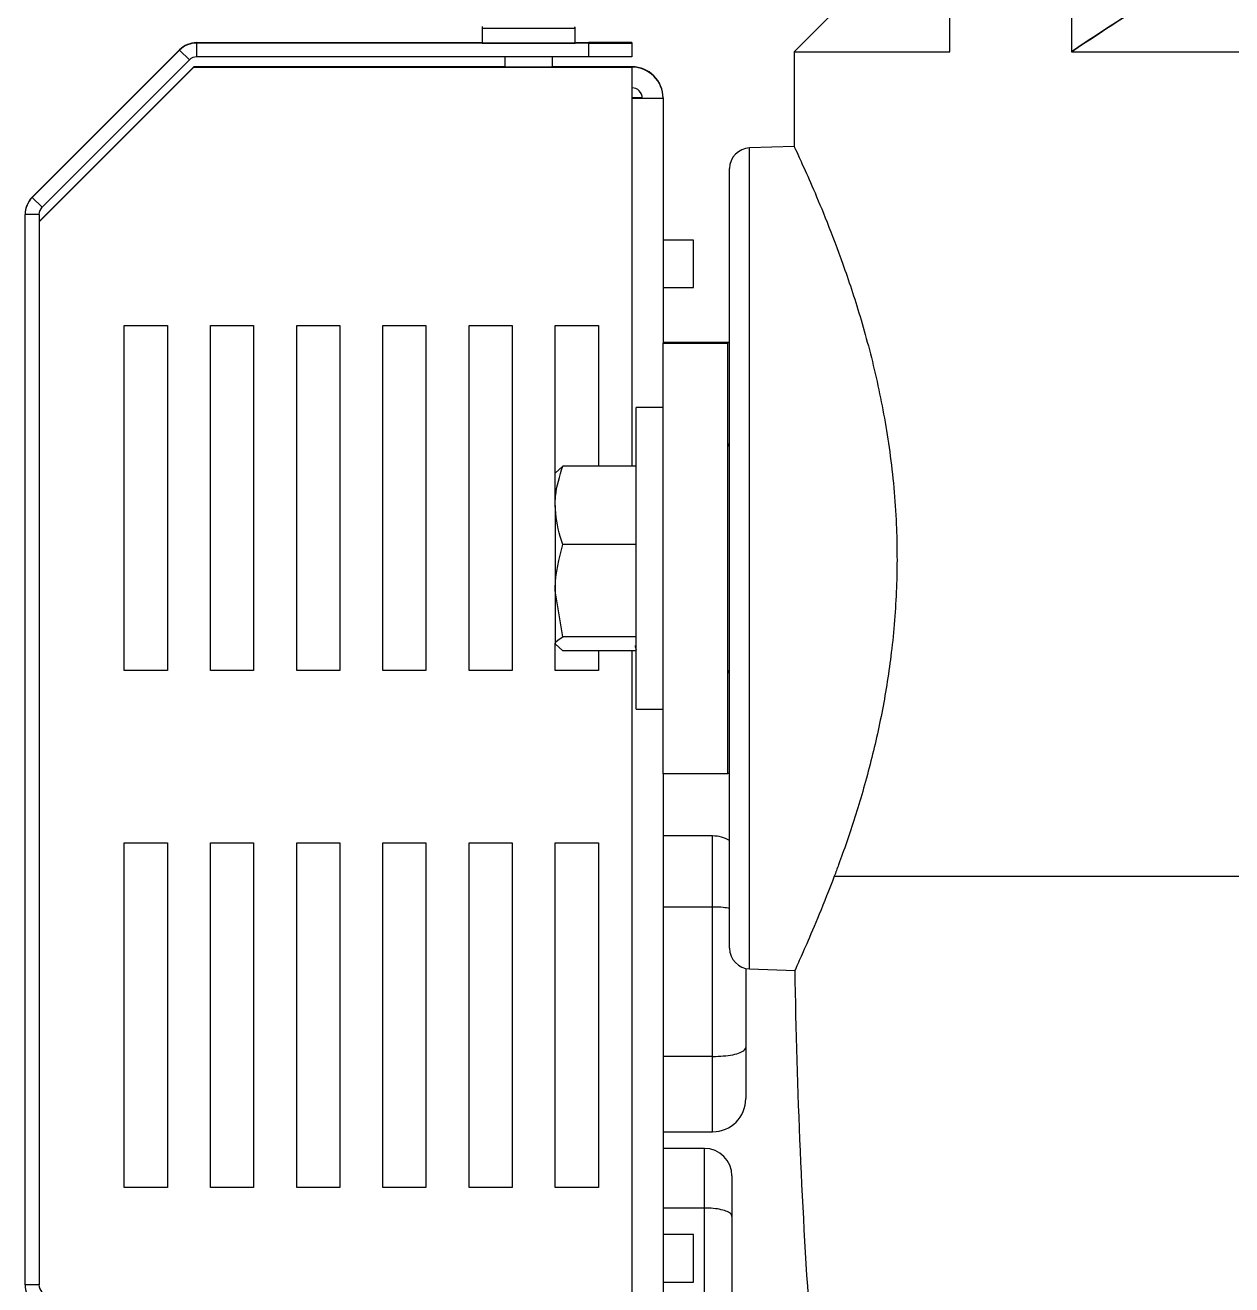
# Model space of a CAD drawing. Extents: x 12.3 to 108.7, y 1.1 to 80.4.
# Drawn here: x 42.902 to 46.401, y 5.888 to 9.542 of the extents above; entities that cross this region are included whole.
import ezdxf

# ---------------------------------------------------------------- set-up
doc = ezdxf.new("R2010")
doc.units = 0
doc.header["$MEASUREMENT"] = 0
doc.layers.add('OBJECT', color=7, linetype='CONTINUOUS')

msp = doc.modelspace()

# ---------------------------------------------------------------- linework, layer by layer
at = {"layer": 'OBJECT'}
for p, q in [((45.5838, 9.4653), (45.5838, 10.3862)), ((45.9362, 10.1257), (45.9362, 9.4653)), ((45.4868, 9.8203), (45.1318, 9.4653)), ((44.2266, 9.535), (44.2266, 9.534)), ((44.2266, 9.534), (44.2266, 9.4906)), ((44.2266, 9.534), (44.4966, 9.534)), ((44.4966, 9.534), (44.4966, 9.535)), ((44.4966, 9.4906), (44.4966, 9.534)), ((42.9221, 9.0438), (43.3495, 9.4712)), ((42.9221, 9.0426), (43.3495, 9.4701)), ((43.3495, 9.4712), (43.3495, 9.4701)), ((43.3778, 9.4418), (43.3495, 9.4701)), ((43.399, 9.4917), (43.399, 9.4906)), ((43.399, 9.4917), (44.2266, 9.4917)), ((43.399, 9.4506), (43.399, 9.4906)), ((44.5366, 9.4906), (43.399, 9.4906)), ((43.5216, 9.4917), (43.6466, 9.4917)), ((43.5216, 9.4915), (43.5216, 9.4917)), ((43.6466, 9.4915), (43.5216, 9.4915)), ((43.5216, 9.4914), (43.6466, 9.4914)), ((43.5216, 9.4912), (43.5216, 9.4914)), ((43.6466, 9.4912), (43.5216, 9.4912)), ((43.5216, 9.4911), (43.6466, 9.4911)), ((43.5216, 9.4909), (43.5216, 9.4911)), ((43.6466, 9.4909), (43.5216, 9.4909)), ((43.5216, 9.4908), (43.6466, 9.4908)), ((43.5216, 9.4906), (43.5216, 9.4908)), ((43.6466, 9.4906), (43.5216, 9.4906)), ((43.6466, 9.4917), (43.6466, 9.4915)), ((43.6466, 9.4914), (43.6466, 9.4912)), ((43.6466, 9.4911), (43.6466, 9.4909)), ((43.6466, 9.4908), (43.6466, 9.4906)), ((43.8266, 9.4917), (43.9516, 9.4917)), ((43.8266, 9.4915), (43.8266, 9.4917)), ((43.9516, 9.4915), (43.8266, 9.4915)), ((43.8266, 9.4912), (43.8266, 9.4914)), ((43.8266, 9.4914), (43.9516, 9.4914)), ((43.9516, 9.4912), (43.8266, 9.4912)), ((43.8266, 9.4911), (43.9516, 9.4911)), ((43.8266, 9.4909), (43.8266, 9.4911)), ((43.9516, 9.4909), (43.8266, 9.4909)), ((43.8266, 9.4908), (43.9516, 9.4908)), ((43.8266, 9.4906), (43.8266, 9.4908)), ((43.9516, 9.4906), (43.8266, 9.4906)), ((43.9516, 9.4917), (43.9516, 9.4915)), ((43.9516, 9.4914), (43.9516, 9.4912)), ((43.9516, 9.4911), (43.9516, 9.4909)), ((43.9516, 9.4908), (43.9516, 9.4906)), ((44.2266, 9.4906), (44.4966, 9.4906)), ((44.4966, 9.4917), (44.5366, 9.4917)), ((44.6616, 9.4917), (44.5366, 9.4917)), ((44.5366, 9.4906), (44.6616, 9.4906)), ((44.5366, 9.4506), (44.5366, 9.4906)), ((44.6616, 9.4917), (44.6616, 9.4906)), ((44.6616, 9.4906), (44.6616, 9.4506)), ((45.1318, 9.4653), (45.1318, 9.1898)), ((45.1318, 9.4653), (45.5838, 9.4653)), ((45.9362, 9.4653), (47.6968, 9.4653)), ((45.9362, 9.4653), (45.9362, 9.4653)), ((43.3778, 9.4418), (42.9503, 9.0143)), ((44.5366, 9.4506), (43.399, 9.4506)), ((44.2926, 9.4506), (44.2926, 9.4206)), ((44.4306, 9.4206), (44.4306, 9.4506)), ((44.6616, 9.4506), (44.5366, 9.4506)), ((42.9416, 8.9725), (43.3907, 9.4217)), ((42.9416, 8.9726), (43.3907, 9.4217)), ((43.3907, 9.4206), (42.9416, 8.9714)), ((43.3907, 9.4206), (42.9416, 8.9714)), ((44.2926, 9.4217), (43.3907, 9.4217)), ((43.3907, 9.4217), (44.2926, 9.4217)), ((43.3907, 9.4217), (43.3907, 9.4217)), ((44.6616, 9.4206), (43.3907, 9.4206)), ((43.3907, 9.4206), (43.3907, 9.4206)), ((43.3907, 9.4206), (44.6616, 9.4206)), ((44.0716, 9.4217), (44.2926, 9.4217)), ((44.0716, 9.4217), (44.0716, 9.4206)), ((44.6616, 9.4206), (44.0716, 9.4206)), ((44.0716, 9.4206), (44.0716, 9.4206)), ((44.4306, 9.4217), (44.6616, 9.4217)), ((44.6616, 9.4217), (44.4306, 9.4217)), ((44.4306, 9.4217), (44.6616, 9.4217)), ((44.6616, 9.4217), (44.6616, 9.4206)), ((44.6616, 9.4217), (44.6616, 9.4217)), ((44.6616, 9.4217), (44.6616, 9.4217)), ((44.6616, 9.4206), (44.6616, 9.3306)), ((44.6616, 9.4206), (44.6616, 9.4206)), ((44.6915, 9.3317), (44.6616, 9.3317)), ((44.6616, 9.3306), (44.6616, 8.2629)), ((44.6916, 9.3306), (44.7516, 9.3306)), ((44.7516, 9.3317), (44.7516, 9.3306)), ((44.7516, 9.3306), (44.7516, 8.6206)), ((45.1322, 9.1907), (45.0026, 9.1862)), ((45.0026, 6.8044), (45.0026, 9.1862)), ((44.9447, 6.8644), (44.9447, 9.1262)), ((42.9221, 9.0438), (42.9221, 9.0426)), ((42.9503, 9.0143), (42.9221, 9.0426)), ((42.9016, 8.9943), (42.9016, 8.9931)), ((42.9416, 8.9931), (42.9016, 8.9931)), ((42.9016, 5.888), (42.9016, 8.9931)), ((42.9416, 8.9931), (42.9416, 5.888)), ((44.8396, 8.919), (44.7516, 8.919)), ((44.8396, 8.85), (44.8396, 8.919)), ((44.8396, 8.781), (44.8396, 8.85)), ((44.7516, 8.781), (44.8396, 8.781)), ((43.1891, 8.6706), (43.3141, 8.6706)), ((43.1891, 7.6706), (43.1891, 8.6706)), ((43.3141, 8.6706), (43.3141, 7.6706)), ((43.4391, 8.6706), (43.5641, 8.6706)), ((43.4391, 7.6706), (43.4391, 8.6706)), ((43.5641, 8.6706), (43.5641, 7.6706)), ((43.6891, 8.6706), (43.8141, 8.6706)), ((43.6891, 7.6706), (43.6891, 8.6706)), ((43.8141, 8.6706), (43.8141, 7.6706)), ((43.9391, 8.6706), (44.0641, 8.6706)), ((43.9391, 7.6706), (43.9391, 8.6706)), ((44.0641, 8.6706), (44.0641, 7.6706)), ((44.1891, 8.6706), (44.3141, 8.6706)), ((44.1891, 7.6706), (44.1891, 8.6706)), ((44.3141, 8.6706), (44.3141, 7.6706)), ((44.4391, 8.2433), (44.4391, 8.6706)), ((44.4391, 8.6706), (44.5641, 8.6706)), ((44.5641, 8.6706), (44.5641, 8.2629)), ((44.9396, 8.6216), (44.7516, 8.6216)), ((44.7516, 8.6206), (44.7516, 8.6201)), ((44.7516, 7.3701), (44.7516, 8.6201)), ((44.7516, 8.6201), (44.9396, 8.6201)), ((44.9396, 8.6216), (44.9396, 8.6201)), ((44.9447, 8.6216), (44.9396, 8.6216)), ((44.9396, 7.3701), (44.9396, 8.6201)), ((44.7516, 8.4328), (44.6736, 8.4328)), ((44.6736, 7.5578), (44.6736, 8.4328)), ((44.4609, 8.2629), (44.4386, 8.2429)), ((44.6736, 8.2629), (44.4609, 8.2629)), ((44.4386, 8.1491), (44.4386, 8.2453)), ((44.4386, 8.1491), (44.4386, 7.9015)), ((44.6736, 8.0353), (44.4609, 8.0353)), ((44.4609, 7.7677), (44.4386, 7.9015)), ((44.4386, 7.9015), (44.4386, 7.7477)), ((44.4609, 7.7277), (44.4386, 7.7477)), ((44.4391, 7.6706), (44.4391, 7.7473)), ((44.6736, 7.7677), (44.4609, 7.7677)), ((44.6736, 7.7277), (44.4609, 7.7277)), ((44.5641, 7.7277), (44.5641, 7.6706)), ((44.6616, 7.7277), (44.6616, 5.5106)), ((43.3141, 7.6706), (43.1891, 7.6706)), ((43.3141, 7.6706), (43.1891, 7.6706)), ((43.5641, 7.6706), (43.4391, 7.6706)), ((43.5641, 7.6706), (43.4391, 7.6706)), ((43.8141, 7.6706), (43.6891, 7.6706)), ((43.8141, 7.6706), (43.6891, 7.6706)), ((44.0641, 7.6706), (43.9391, 7.6706)), ((44.0641, 7.6706), (43.9391, 7.6706)), ((44.3141, 7.6706), (44.1891, 7.6706)), ((44.3141, 7.6706), (44.1891, 7.6706)), ((44.5641, 7.6706), (44.4391, 7.6706)), ((44.5641, 7.6706), (44.4391, 7.6706)), ((44.6736, 7.5578), (44.7516, 7.5578)), ((44.7516, 7.3701), (44.7516, 5.5106)), ((44.9396, 7.3701), (44.7516, 7.3701)), ((44.7518, 7.3701), (44.7518, 7.3127)), ((44.9447, 7.3716), (44.9396, 7.3716)), ((44.7516, 7.3127), (44.7518, 7.3127)), ((43.1891, 7.1706), (43.3141, 7.1706)), ((43.1891, 6.1706), (43.1891, 7.1706)), ((43.3141, 7.1706), (43.3141, 6.1706)), ((43.4391, 7.1706), (43.5641, 7.1706)), ((43.4391, 6.1706), (43.4391, 7.1706)), ((43.5641, 7.1706), (43.5641, 6.1706)), ((43.6891, 7.1706), (43.8141, 7.1706)), ((43.6891, 6.1706), (43.6891, 7.1706)), ((43.8141, 7.1706), (43.8141, 6.1706)), ((43.9391, 7.1706), (44.0641, 7.1706)), ((43.9391, 6.1706), (43.9391, 7.1706)), ((44.0641, 7.1706), (44.0641, 6.1706)), ((44.1891, 7.1706), (44.3141, 7.1706)), ((44.1891, 6.1706), (44.1891, 7.1706)), ((44.3141, 7.1706), (44.3141, 6.1706)), ((44.4391, 7.1706), (44.5641, 7.1706)), ((44.4391, 6.1706), (44.4391, 7.1706)), ((44.5641, 7.1706), (44.5641, 6.1706)), ((44.8956, 7.1901), (44.7516, 7.1901)), ((44.8956, 6.984), (44.8956, 7.1901)), ((45.2484, 7.0734), (47.6968, 7.0734)), ((44.8956, 6.984), (44.7516, 6.984)), ((44.8956, 6.5505), (44.8956, 6.984)), ((44.9916, 6.8058), (44.9916, 6.5768)), ((45.0026, 6.8044), (45.1348, 6.7998)), ((44.8956, 6.5505), (44.7516, 6.5505)), ((44.8956, 6.3321), (44.8956, 6.5505)), ((44.9916, 6.5768), (44.9916, 6.4281)), ((44.7516, 6.3321), (44.8956, 6.3321)), ((44.8716, 6.2837), (44.7516, 6.2837)), ((44.8716, 6.1107), (44.8716, 6.2837)), ((44.9516, 6.2037), (44.9516, 6.0865)), ((43.3141, 6.1706), (43.1891, 6.1706)), ((43.3141, 6.1706), (43.1891, 6.1706)), ((43.5641, 6.1706), (43.4391, 6.1706)), ((43.5641, 6.1706), (43.4391, 6.1706)), ((43.8141, 6.1706), (43.6891, 6.1706)), ((43.8141, 6.1706), (43.6891, 6.1706)), ((44.0641, 6.1706), (43.9391, 6.1706)), ((44.0641, 6.1706), (43.9391, 6.1706)), ((44.3141, 6.1706), (44.1891, 6.1706)), ((44.3141, 6.1706), (44.1891, 6.1706)), ((44.5641, 6.1706), (44.4391, 6.1706)), ((44.5641, 6.1706), (44.4391, 6.1706)), ((44.8716, 6.1107), (44.7516, 6.1107)), ((44.8716, 5.7494), (44.8716, 6.1107)), ((44.9516, 6.0865), (44.9516, 5.7716)), ((44.8396, 6.034), (44.7516, 6.034)), ((44.8396, 5.965), (44.8396, 6.034)), ((44.8396, 5.896), (44.8396, 5.965)), ((42.9416, 5.888), (42.9016, 5.888)), ((44.7516, 5.896), (44.8396, 5.896))]:
    msp.add_line(p, q, dxfattribs=at)
at = {"layer": 'OBJECT', "flags": 128}
for points in [[(44.2671, 9.4216), (44.2742, 9.4216), (44.2926, 9.4216)], [(44.2926, 9.4216), (44.2742, 9.4216), (44.2671, 9.4216)], [(44.2671, 9.4206), (44.2742, 9.4206), (44.2947, 9.4206), (44.3254, 9.4206), (44.3616, 9.4206), (44.3977, 9.4206), (44.4284, 9.4206), (44.4489, 9.4206), (44.4561, 9.4206), (44.4489, 9.4207), (44.4306, 9.4207)], [(44.2926, 9.4207), (44.2742, 9.4207), (44.2671, 9.4206)], [(44.4306, 9.4216), (44.4489, 9.4216), (44.4561, 9.4216), (44.4489, 9.4216), (44.4306, 9.4216)], [(44.6915, 9.3317), (44.6791, 9.3317), (44.6616, 9.3317)], [(44.6616, 9.3306), (44.6791, 9.3306), (44.696, 9.3306), (44.7116, 9.3306), (44.7252, 9.3306), (44.7364, 9.3306), (44.7447, 9.3306), (44.7498, 9.3306), (44.7516, 9.3306)], [(44.6616, 9.3306), (44.6674, 9.3306), (44.673, 9.3306), (44.6782, 9.3306), (44.6828, 9.3306), (44.6865, 9.3306), (44.6893, 9.3306), (44.691, 9.3306), (44.6916, 9.3306)], [(44.6704, 7.7428), (44.6709, 7.74), (44.6736, 7.7306)]]:
    msp.add_lwpolyline(points, dxfattribs=at)
at = {"layer": 'OBJECT'}
for centre, radius, start, end in [((43.399, 9.4217), 0.07, 89.9999, 134.9999), ((43.399, 9.4206), 0.07, 89.9999, 134.9999), ((43.399, 9.4206), 0.03, 89.9996, 135.0001), ((44.6616, 9.3317), 0.09, 359.9999, 90.0001), ((44.6616, 9.3306), 0.09, 359.9999, 90.0001), ((44.6616, 9.3306), 0.03, 359.9995, 90.0005), ((45.0047, 9.1262), 0.06, 92, 180), ((42.9715, 8.9943), 0.07, 134.9995, 180.0003), ((42.9715, 8.9931), 0.07, 134.9995, 180.0004), ((42.9715, 8.9931), 0.03, 134.9991, 180.0001), ((44.9398, -150.9278), 159.5495, 89.998267, 90.067615), ((44.9147, 8.3357), 0.03, 326.0643, 0), ((44.9147, 7.6549), 0.03, 0, 33.9357), ((44.8956, 7.0941), 0.096, 59.232, 90), ((45.0047, 6.8644), 0.06, 180, 268), ((63.5787, 7.0734), 18.4468, 180.84309, 184.1058), ((44.8956, 6.4281), 0.096, 270, 0), ((44.8716, 6.2037), 0.08, 0, 90), ((42.9715, 5.888), 0.07, 179.9995, 225.0007), ((42.9715, 5.888), 0.03, 180.0003, 225.0004)]:
    msp.add_arc(centre, radius, start, end, dxfattribs=at)
for points, knots in [([(46.524, 9.8203), (46.4277, 9.7677), (46.2267, 9.6579), (46.0357, 9.5313), (45.9362, 9.4653)], [0, 0, 0, 0, 0.478616, 1, 1, 1, 1]), ([(45.9362, 9.4653), (46.0429, 9.536), (46.2339, 9.6624), (46.4352, 9.772), (46.524, 9.8203)], [0, 0, 0, 0, 0.55868, 1, 1, 1, 1]), ([(44.2274, 9.5384), (44.2271, 9.5374), (44.2266, 9.536), (44.2266, 9.5345), (44.2266, 9.534)], [0, 0, 0, 0, 0.6961346, 1, 1, 1, 1]), ([(44.4963, 9.534), (44.4964, 9.5346), (44.4966, 9.5358), (44.4962, 9.5369), (44.496, 9.5375)], [0, 0, 0, 0, 0.531316, 1, 1, 1, 1]), ([(45.1322, 9.1898), (45.1321, 9.1901), (45.1297, 9.1953), (45.1386, 9.1763), (45.1589, 9.1322), (45.1914, 9.059), (45.2325, 8.9598), (45.2802, 8.8331), (45.3303, 8.679), (45.3764, 8.5013), (45.4121, 8.3043), (45.4306, 8.105), (45.4312, 7.9077), (45.4165, 7.7261), (45.3892, 7.5538), (45.3524, 7.3924), (45.3081, 7.2404), (45.2721, 7.1364), (45.2525, 7.0844), (45.2484, 7.0734)], [0, 0, 0, 0, 0.003812, 0.070334, 0.131788, 0.194881, 0.259233, 0.32518, 0.394757, 0.466334, 0.53566, 0.60751, 0.669225, 0.732935, 0.791824, 0.85216, 0.916452, 0.982298, 1, 1, 1, 1]), ([(44.4386, 8.1491), (44.4388, 8.158), (44.4399, 8.1965), (44.4517, 8.2341), (44.4609, 8.2629)], [0, 0, 0, 0, 0.231849, 1, 1, 1, 1]), ([(44.4609, 8.0353), (44.4581, 8.0432), (44.4449, 8.0802), (44.4414, 8.1187), (44.4386, 8.1491)], [0, 0, 0, 0, 0.211001, 1, 1, 1, 1]), ([(44.4386, 7.9015), (44.4386, 7.9047), (44.4389, 7.9499), (44.4503, 7.9942), (44.4609, 8.0353)], [0, 0, 0, 0, 0.070214, 1, 1, 1, 1]), ([(44.4386, 7.7477), (44.4386, 7.7482), (44.4389, 7.7549), (44.4503, 7.7616), (44.4609, 7.7677)], [0, 0, 0, 0, 0.070214, 1, 1, 1, 1]), ([(45.2484, 7.0734), (45.2333, 7.035), (45.2029, 6.9571), (45.1666, 6.873), (45.1427, 6.8192), (45.1324, 6.7966), (45.1345, 6.8013), (45.1349, 6.802)], [0, 0, 0, 0, 0.235911, 0.478285, 0.714338, 0.95804, 1, 1, 1, 1]), ([(44.9447, 6.9797), (44.9388, 6.9808), (44.9239, 6.9835), (44.9062, 6.9838), (44.8956, 6.984)], [0, 0, 0, 0, 0.398574, 1, 1, 1, 1]), ([(44.8956, 6.5505), (44.9061, 6.5508), (44.9271, 6.5513), (44.9551, 6.5553), (44.9769, 6.5614), (44.989, 6.5689), (44.9915, 6.5743), (44.9916, 6.5767), (44.9916, 6.5768)], [0, 0, 0, 0, 0.204614, 0.409128, 0.61652, 0.830819, 0.996313, 1, 1, 1, 1]), ([(44.9516, 6.0865), (44.9516, 6.0865), (44.9515, 6.0887), (44.9495, 6.0937), (44.9394, 6.1006), (44.9212, 6.1062), (44.8978, 6.1099), (44.8803, 6.1104), (44.8716, 6.1107)], [0, 0, 0, 0, 0.003688, 0.169181, 0.383481, 0.590872, 0.795385, 1, 1, 1, 1])]:
    msp.add_open_spline(points, degree=3, knots=knots, dxfattribs=at)

doc.saveas('drawing.dxf')
